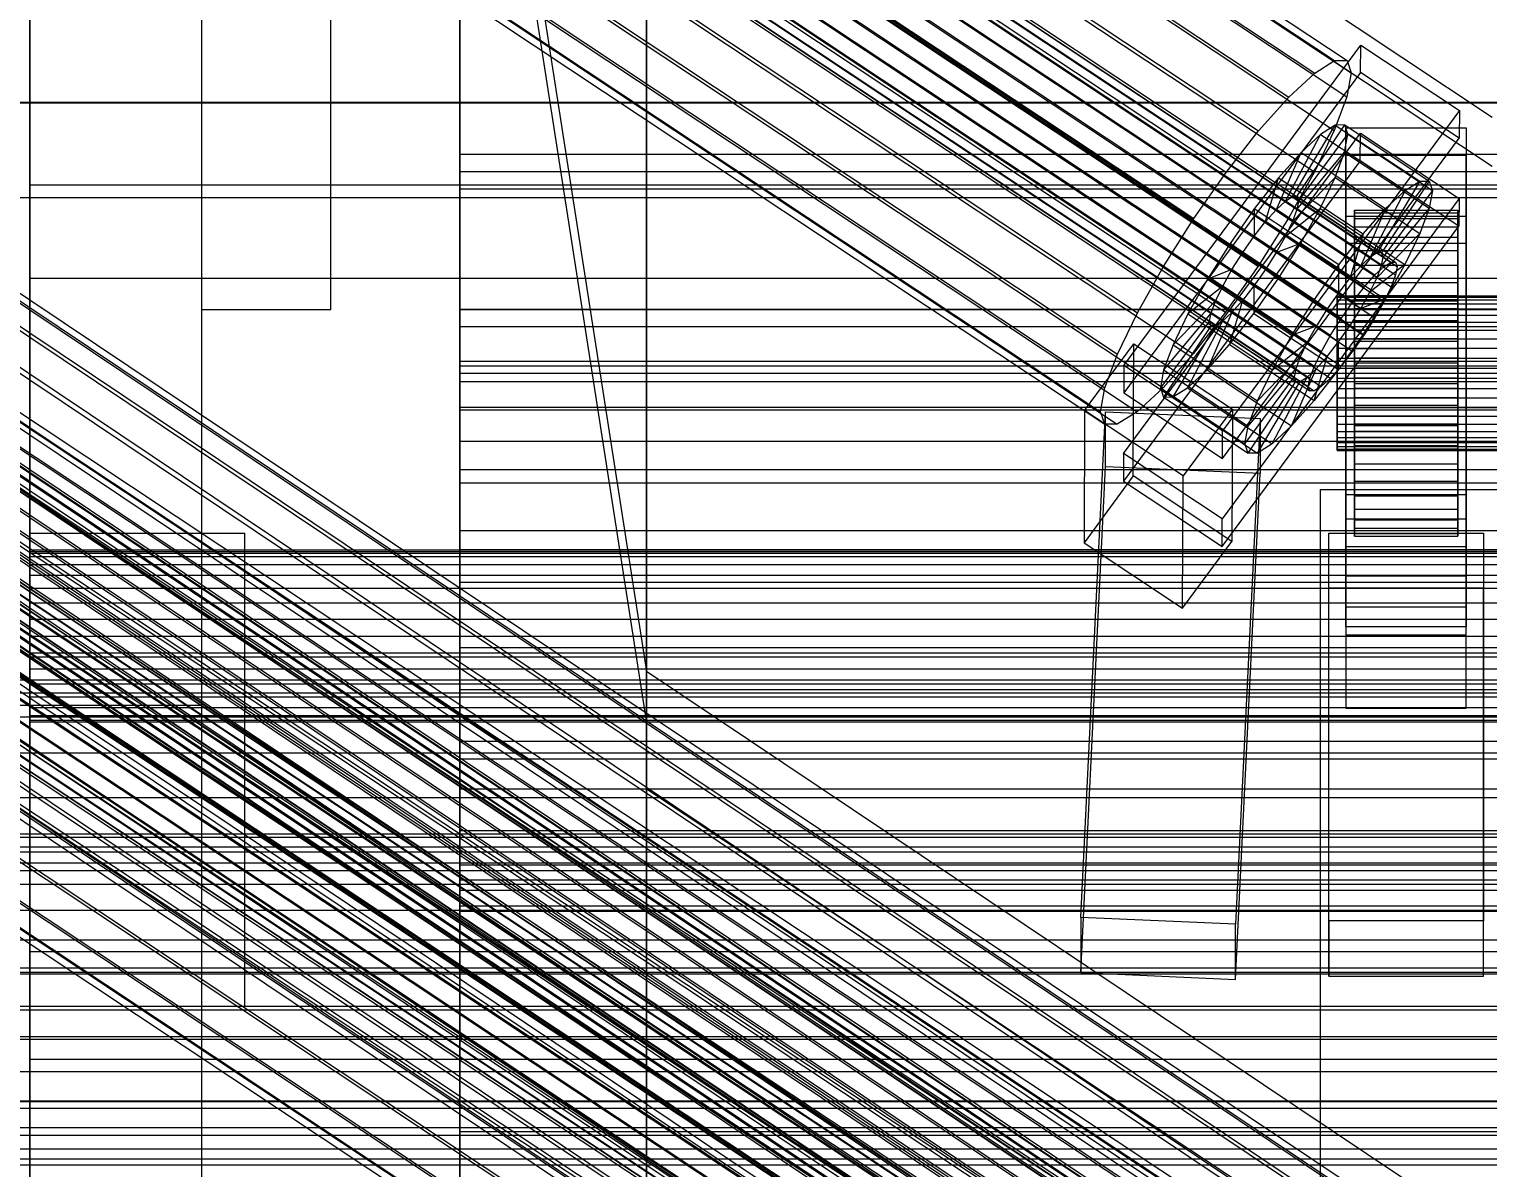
# Model space of a CAD drawing. Header units: millimetres. Extents: x -191664 to 191490, y -197311 to 10263.
# Drawn here: x -300.1 to -130.5, y -28823.8 to -28691.4 of the extents above; entities that cross this region are included whole.
import ezdxf

# ---------------------------------------------------------------- set-up
doc = ezdxf.new("R2010")
doc.units = ezdxf.units.MM
for name, color, linetype, lineweight in [('COTAS_USUARIO', 1, 'Continuous', 0), ('frontal_C01', 7, 'Continuous', 0), ('frontal_C01-mix', 7, 'Continuous', 0), ('frontal_C02', 7, 'Continuous', 0), ('frontal_C03', 7, 'Continuous', 0), ('frontal_C03-traverse', 7, 'Continuous', 0), ('frontal_secador', 7, 'Continuous', 0), ('frontal_tolva', 7, 'Continuous', 0)]:
    doc.layers.add(name, color=color, linetype=linetype, lineweight=lineweight)
doc.dimstyles.new('PLANTA_100', dxfattribs={"dimtxt": 250, "dimasz": 150, "dimexe": 150, "dimexo": 80, "dimgap": 100, "dimtad": 1, "dimtih": 1, "dimtoh": 1, "dimdec": 1, "dimdsep": 46, "dimcen": 0.09, "dimclrd": 1, "dimclre": 1, "dimclrt": 1, "dimadec": 0, "dimazin": 0, "dimtfac": 1, "dimtdec": 4, "dimtofl": 0, "dimtmove": 0, "dimatfit": 3, "dimfxl": 1, "dimtolj": 1, "dimtzin": 0, "dimarcsym": 0})

# ---------------------------------------------------------------- blocks, each defined once
blk = doc.blocks.new('*D109')
at = {"layer": 'COTAS_USUARIO', "color": 1, "lineweight": -2, "transparency": 16777216}
for p, q in [((-80, -28700), (-1350, -28700)), ((-1200, -31850), (-1200, -28850)), ((-80, -32000), (-1350, -32000))]:
    blk.add_line(p, q, dxfattribs=at)
at = {"layer": 'COTAS_USUARIO', "color": 1, "transparency": 16777216}
for points in [[(-1225, -28850), (-1175, -28850), (-1200, -28700)], [(-1225, -31850), (-1175, -31850), (-1200, -32000)]]:
    blk.add_solid(points, dxfattribs=at)
at = {"layer": 'Defpoints', "color": 0, "transparency": 16777216}
for p in [(-1200, -28700), (0, -28700), (0, -32000)]:
    blk.add_point(p, dxfattribs=at)
blk = doc.blocks.new('*D111')
at = {"layer": 'COTAS_USUARIO', "color": 1, "lineweight": -2, "transparency": 16777216}
for p, q in [((-80, -27700), (-1350, -27700)), ((-1200, -31850), (-1200, -27850)), ((-80, -32000), (-1350, -32000))]:
    blk.add_line(p, q, dxfattribs=at)
at = {"layer": 'COTAS_USUARIO', "color": 1, "transparency": 16777216}
for points in [[(-1225, -27850), (-1175, -27850), (-1200, -27700)], [(-1225, -31850), (-1175, -31850), (-1200, -32000)]]:
    blk.add_solid(points, dxfattribs=at)
at = {"layer": 'Defpoints', "color": 0, "transparency": 16777216}
for p in [(-1200, -27700), (0, -27700), (0, -32000)]:
    blk.add_point(p, dxfattribs=at)

msp = doc.modelspace()

# ---------------------------------------------------------------- linework, layer by layer
at = {"layer": 'frontal_C01', "color": 252, "true_color": 0x83939a}
for p, q in [((-332.63, -28572.74), (-148.32, -28695.07)), ((-331.18, -28572.73), (-146.87, -28695.06)), ((-334.94, -28574.19), (-150.63, -28696.52)), ((-330.69, -28574.17), (-146.38, -28696.5)), ((-337.95, -28576.98), (-153.64, -28699.31)), ((-331.2, -28576.94), (-146.89, -28699.27)), ((-341.46, -28580.92), (-157.15, -28703.25)), ((-332.66, -28580.87), (-148.35, -28703.2)), ((-160.92, -28708.07), (-345.23, -28585.74)), ((-334.98, -28585.69), (-150.67, -28708.02)), ((-349, -28591.12), (-164.69, -28713.45)), ((-338, -28591.06), (-153.69, -28713.39)), ((-352.52, -28596.68), (-168.21, -28719.01)), ((-341.52, -28596.63), (-157.21, -28718.96)), ((-355.54, -28602.05), (-171.23, -28724.39)), ((-345.29, -28602), (-160.98, -28724.34)), ((-357.86, -28606.87), (-173.55, -28729.2)), ((-349.06, -28606.83), (-164.75, -28729.16)), ((-359.33, -28610.8), (-175.02, -28733.13)), ((-352.57, -28610.77), (-168.26, -28733.1)), ((-359.83, -28613.58), (-175.52, -28735.91)), ((-355.58, -28613.56), (-171.28, -28735.89)), ((-359.34, -28615.01), (-175.03, -28737.34)), ((-357.89, -28615), (-173.58, -28737.33)), ((-150.63, -28696.52), (-148.32, -28695.07)), ((-148.32, -28695.07), (-146.87, -28695.06)), ((-146.87, -28695.06), (-146.38, -28696.5)), ((-153.64, -28699.31), (-150.63, -28696.52)), ((-146.38, -28696.5), (-146.89, -28699.27)), ((-157.15, -28703.25), (-153.64, -28699.31)), ((-146.89, -28699.27), (-148.35, -28703.2)), ((-160.92, -28708.07), (-157.15, -28703.25)), ((-148.35, -28703.2), (-150.67, -28708.02)), ((-164.69, -28713.45), (-160.92, -28708.07)), ((-150.67, -28708.02), (-153.69, -28713.39)), ((-168.21, -28719.01), (-164.69, -28713.45)), ((-153.69, -28713.39), (-157.21, -28718.96)), ((-332.63, -28716.09), (-148.32, -28838.42)), ((-331.18, -28716.08), (-146.87, -28838.41)), ((-334.94, -28717.54), (-150.63, -28839.87)), ((-330.69, -28717.52), (-146.38, -28839.85)), ((-171.23, -28724.39), (-168.21, -28719.01)), ((-157.21, -28718.96), (-160.98, -28724.34)), ((-337.95, -28720.33), (-153.64, -28842.66)), ((-331.2, -28720.29), (-146.89, -28842.62)), ((-341.46, -28724.27), (-157.15, -28846.6)), ((-332.66, -28724.22), (-148.35, -28846.55)), ((-173.55, -28729.2), (-171.23, -28724.39)), ((-160.98, -28724.34), (-164.75, -28729.16)), ((-160.92, -28851.42), (-345.23, -28729.09)), ((-334.98, -28729.04), (-150.67, -28851.37)), ((-175.02, -28733.13), (-173.55, -28729.2)), ((-164.75, -28729.16), (-168.26, -28733.1)), ((-175.52, -28735.91), (-175.02, -28733.13)), ((-168.26, -28733.1), (-171.28, -28735.89)), ((-349, -28734.47), (-164.69, -28856.8)), ((-338, -28734.41), (-153.69, -28856.74)), ((-175.03, -28737.34), (-175.52, -28735.91)), ((-171.28, -28735.89), (-173.58, -28737.33)), ((-173.58, -28737.33), (-175.03, -28737.34)), ((-352.52, -28740.03), (-168.21, -28862.36)), ((-341.52, -28739.98), (-157.21, -28862.31)), ((-355.54, -28745.41), (-171.23, -28867.74)), ((-345.29, -28745.35), (-160.98, -28867.69)), ((-357.86, -28750.22), (-173.55, -28872.55)), ((-349.06, -28750.18), (-164.75, -28872.51)), ((-359.33, -28754.15), (-175.02, -28876.48)), ((-352.57, -28754.12), (-168.26, -28876.45)), ((-359.83, -28756.93), (-175.52, -28879.26)), ((-359.34, -28758.36), (-175.03, -28880.69)), ((-357.89, -28758.35), (-173.58, -28880.69)), ((-355.58, -28756.91), (-171.28, -28879.24))]:
    msp.add_line(p, q, dxfattribs=at)
at = {"layer": 'frontal_C01', "color": 9, "true_color": 0xbac6cb}
for p, q in [((-356.35, -28577.11), (-142.55, -28719.01)), ((-355.53, -28576.6), (-141.73, -28718.5)), ((-355.02, -28576.59), (-141.22, -28718.5)), ((-354.84, -28577.1), (-141.04, -28719.01)), ((-357.42, -28578.1), (-143.62, -28720)), ((-355.02, -28578.09), (-141.22, -28719.99)), ((-358.66, -28579.49), (-144.86, -28721.4)), ((-355.54, -28579.48), (-141.74, -28721.38)), ((-146.2, -28723.11), (-360, -28581.2)), ((-356.36, -28581.19), (-142.56, -28723.09)), ((-361.33, -28583.11), (-147.53, -28725.01)), ((-357.43, -28583.09), (-143.64, -28724.99)), ((-362.58, -28585.08), (-148.78, -28726.98)), ((-358.68, -28585.06), (-144.88, -28726.97)), ((-363.65, -28586.98), (-149.85, -28728.89)), ((-360.02, -28586.97), (-146.22, -28728.87)), ((-364.47, -28588.69), (-150.67, -28730.6)), ((-361.35, -28588.68), (-147.55, -28730.58)), ((-364.99, -28590.08), (-151.19, -28731.99)), ((-362.6, -28590.07), (-148.8, -28731.98)), ((-365.17, -28591.07), (-151.37, -28732.97)), ((-364.99, -28591.57), (-151.2, -28733.48)), ((-364.48, -28591.57), (-150.68, -28733.48)), ((-363.66, -28591.06), (-149.86, -28732.96)), ((-143.62, -28720), (-142.55, -28719.01)), ((-142.55, -28719.01), (-141.73, -28718.5)), ((-141.73, -28718.5), (-141.22, -28718.5)), ((-141.22, -28718.5), (-141.04, -28719.01)), ((-141.04, -28719.01), (-141.22, -28719.99)), ((-356.35, -28720.46), (-142.55, -28862.37)), ((-355.53, -28719.95), (-141.73, -28861.85)), ((-355.02, -28719.95), (-141.22, -28861.85)), ((-354.84, -28720.45), (-141.04, -28862.36)), ((-144.86, -28721.4), (-143.62, -28720)), ((-141.22, -28719.99), (-141.74, -28721.38)), ((-358.66, -28722.85), (-144.86, -28864.75)), ((-357.42, -28721.45), (-143.62, -28863.35)), ((-355.54, -28722.83), (-141.74, -28864.73)), ((-355.02, -28721.44), (-141.22, -28863.34)), ((-148, -28722.89), (-148, -28722.44)), ((-148, -28722.44), (-148, -28722.59)), ((-148, -28722.44), (148, -28722.44)), ((-148, -28722.59), (-148, -28723.35)), ((-148, -28722.59), (148, -28722.59)), ((-148, -28723.93), (-148, -28722.89)), ((-148, -28722.89), (148, -28722.89)), ((-146.2, -28723.11), (-144.86, -28721.4)), ((-141.74, -28721.38), (-142.56, -28723.09)), ((-146.2, -28866.46), (-360, -28724.55)), ((-356.36, -28724.54), (-142.56, -28866.44)), ((-148, -28723.35), (-148, -28724.66)), ((-148, -28723.35), (148, -28723.35)), ((-148, -28725.47), (-148, -28723.93)), ((-148, -28723.93), (148, -28723.93)), ((-148, -28724.66), (-148, -28726.43)), ((-148, -28724.66), (148, -28724.66)), ((-147.53, -28725.01), (-146.2, -28723.11)), ((-142.56, -28723.09), (-143.64, -28724.99)), ((-148.78, -28726.98), (-147.53, -28725.01)), ((-148, -28727.43), (-148, -28725.47)), ((-148, -28725.47), (148, -28725.47)), ((-143.64, -28724.99), (-144.88, -28726.97)), ((-361.33, -28726.46), (-147.53, -28868.36)), ((-357.43, -28726.44), (-143.64, -28868.34)), ((-149.85, -28728.89), (-148.78, -28726.98)), ((-148, -28726.43), (-148, -28728.54)), ((-148, -28726.43), (148, -28726.43)), ((-148, -28729.65), (-148, -28727.43)), ((-148, -28727.43), (148, -28727.43)), ((-144.88, -28726.97), (-146.22, -28728.87)), ((-362.58, -28728.43), (-148.78, -28870.34)), ((-358.68, -28728.41), (-144.88, -28870.32)), ((-150.67, -28730.6), (-149.85, -28728.89)), ((-148, -28728.54), (-148, -28730.84)), ((148, -28728.54), (-148, -28728.54)), ((-148, -28731.99), (-148, -28729.65)), ((-148, -28729.65), (148, -28729.65)), ((-146.22, -28728.87), (-147.55, -28730.58)), ((-363.65, -28730.34), (-149.85, -28872.24)), ((-360.02, -28730.32), (-146.22, -28872.22)), ((-151.19, -28731.99), (-150.67, -28730.6)), ((-147.55, -28730.58), (-148.8, -28731.98)), ((-148, -28730.84), (-148, -28733.18)), ((-148, -28730.84), (148, -28730.84)), ((-364.47, -28732.04), (-150.67, -28873.95)), ((-361.35, -28732.03), (-147.55, -28873.93)), ((-151.37, -28732.97), (-151.19, -28731.99)), ((-151.2, -28733.48), (-151.37, -28732.97)), ((-149.86, -28732.96), (-150.68, -28733.48)), ((-148.8, -28731.98), (-149.86, -28732.96)), ((-148, -28734.3), (-148, -28731.99)), ((-148, -28731.99), (148, -28731.99)), ((-365.17, -28734.42), (-151.37, -28876.32)), ((-364.99, -28733.43), (-151.19, -28875.34)), ((-363.66, -28734.41), (-149.86, -28876.32)), ((-362.6, -28733.42), (-148.8, -28875.33)), ((-150.68, -28733.48), (-151.2, -28733.48)), ((-148, -28733.18), (-148, -28735.41)), ((-148, -28733.18), (148, -28733.18)), ((-148, -28736.41), (-148, -28734.3)), ((-148, -28734.3), (148, -28734.3)), ((-364.99, -28734.93), (-151.2, -28876.83)), ((-364.48, -28734.92), (-150.68, -28876.83)), ((-148, -28735.41), (-148, -28737.36)), ((-148, -28735.41), (148, -28735.41)), ((-148, -28738.18), (-148, -28736.41)), ((-148, -28736.41), (148, -28736.41)), ((-148, -28737.36), (-148, -28738.91)), ((-148, -28737.36), (148, -28737.36)), ((-148, -28739.48), (-148, -28738.18)), ((-148, -28738.18), (148, -28738.18)), ((-148, -28738.91), (-148, -28739.94)), ((-148, -28738.91), (148, -28738.91)), ((-148, -28740.24), (-148, -28739.48)), ((-148, -28739.48), (148, -28739.48)), ((-148, -28739.94), (-148, -28740.4)), ((-148, -28739.94), (148, -28739.94)), ((-148, -28740.4), (-148, -28740.24)), ((-148, -28740.24), (148, -28740.24)), ((-148, -28740.4), (148, -28740.4))]:
    msp.add_line(p, q, dxfattribs=at)
at = {"layer": 'frontal_C01', "color": 139, "true_color": 0x345e4e}
for p, q in [((-130, -28701.67), (-228.3, -28636.42)), ((-228.3, -28636.42), (-228.3, -28779.77)), ((-228.3, -28785.46), (-228.3, -28642.11)), ((-228.3, -28642.11), (-130, -28707.35)), ((-130, -28845.02), (-228.3, -28779.77)), ((-228.3, -28779.77), (-228.3, -28923.13)), ((-228.3, -28779.77), (-228.3, -28785.46)), ((-228.3, -28928.81), (-228.3, -28785.46)), ((-228.3, -28785.46), (-130, -28850.71))]:
    msp.add_line(p, q, dxfattribs=at)
at = {"layer": 'frontal_C01', "color": 251, "true_color": 0x586d65}
for p, q in [((-250, -28680.37), (-250, -31735.76)), ((-250, -31740.5), (-250, -28685.1))]:
    msp.add_line(p, q, dxfattribs=at)
at = {"layer": 'frontal_C01', "color": 139, "true_color": 0x354b57}
for p, q in [((-172.81, -28730.51), (-145.28, -28693.27)), ((-145.29, -28696.47), (-145.28, -28693.27)), ((-145.28, -28693.27), (-133.81, -28700.88)), ((-145.29, -28696.47), (-172.82, -28733.71)), ((-133.82, -28704.08), (-145.29, -28696.47)), ((-133.81, -28700.88), (-161.34, -28738.12)), ((-133.81, -28700.88), (-133.82, -28704.08)), ((-172.85, -28740.75), (-145.32, -28703.51)), ((-161.35, -28741.32), (-133.82, -28704.08)), ((-147, -28706.11), (-147, -28702.9)), ((-147, -28702.9), (-133, -28702.9)), ((-147, -28748.38), (-147, -28702.9)), ((-145.33, -28706.71), (-145.32, -28703.51)), ((-145.32, -28703.51), (-133.85, -28711.12)), ((-133, -28702.9), (-133, -28706.11)), ((-133, -28702.9), (-133, -28748.38)), ((-145.33, -28706.71), (-172.86, -28743.95)), ((-133, -28706.11), (-147, -28706.11)), ((-147, -28706.11), (-147, -28751.58)), ((-133.86, -28714.33), (-145.33, -28706.71)), ((-133, -28751.58), (-133, -28706.11)), ((-133.85, -28711.12), (-161.38, -28748.36)), ((-133.85, -28711.12), (-133.86, -28714.33)), ((-161.39, -28751.56), (-133.86, -28714.33)), ((-147, -28716.35), (-147, -28713.15)), ((-147, -28713.15), (-133, -28713.15)), ((-147, -28758.62), (-147, -28713.15)), ((-133, -28713.15), (-133, -28716.35)), ((-133, -28713.15), (-133, -28758.62)), ((-133, -28716.35), (-147, -28716.35)), ((-147, -28716.35), (-147, -28761.82)), ((-133, -28761.82), (-133, -28716.35)), ((-177.39, -28735.75), (-171.66, -28727.99)), ((-171.72, -28743.36), (-171.66, -28727.99)), ((-171.66, -28727.99), (-160.19, -28735.61)), ((-172.81, -28730.51), (-172.82, -28733.71)), ((-161.34, -28738.12), (-172.81, -28730.51)), ((-172.82, -28733.71), (-161.35, -28741.32)), ((-177.81, -28794.71), (-174.94, -28735.89)), ((-177.39, -28735.75), (-177.45, -28751.12)), ((-165.93, -28743.36), (-177.39, -28735.75)), ((-174.94, -28742.29), (-174.94, -28735.89)), ((-174.94, -28735.89), (-156.96, -28736.67)), ((-160.19, -28735.61), (-165.93, -28743.36)), ((-160.19, -28735.61), (-160.25, -28750.97)), ((-161.35, -28741.32), (-161.34, -28738.12)), ((-156.96, -28736.67), (-159.83, -28795.49)), ((-156.96, -28736.67), (-156.96, -28743.08)), ((-172.85, -28740.75), (-172.86, -28743.95)), ((-161.38, -28748.36), (-172.85, -28740.75)), ((-177.81, -28801.11), (-174.94, -28742.29)), ((-156.96, -28743.08), (-174.94, -28742.29)), ((-159.83, -28801.9), (-156.96, -28743.08)), ((-171.72, -28743.36), (-177.45, -28751.12)), ((-172.86, -28743.95), (-161.39, -28751.56)), ((-160.25, -28750.97), (-171.72, -28743.36)), ((-165.98, -28758.73), (-165.93, -28743.36)), ((-147, -28760.89), (-147, -28745.52)), ((-147, -28745.52), (-133, -28745.52)), ((-147, -28755), (-147, -28745.52)), ((-133, -28745.52), (-133, -28760.89)), ((-133, -28745.52), (-133, -28755)), ((-161.39, -28751.56), (-161.38, -28748.36)), ((-133, -28748.38), (-147, -28748.38)), ((-147, -28748.38), (-147, -28751.58)), ((-133, -28751.58), (-133, -28748.38)), ((-149, -28756.41), (-149, -28750)), ((-149, -28750), (-131, -28750)), ((-149, -28795.1), (-149, -28750)), ((-131, -28750), (-131, -28756.41)), ((-131, -28750), (-131, -28795.1)), ((-177.45, -28751.12), (-165.98, -28758.73)), ((-165.98, -28758.73), (-160.25, -28750.97)), ((-147, -28751.58), (-133, -28751.58)), ((-133, -28755), (-147, -28755)), ((-147, -28755), (-147, -28770.36)), ((-133, -28770.36), (-133, -28755)), ((-131, -28756.41), (-149, -28756.41)), ((-149, -28801.5), (-149, -28756.41)), ((-131, -28801.5), (-131, -28756.41)), ((-133, -28758.62), (-147, -28758.62)), ((-147, -28758.62), (-147, -28761.82)), ((-133, -28761.82), (-133, -28758.62)), ((-133, -28760.89), (-147, -28760.89)), ((-147, -28760.89), (-147, -28770.36)), ((-147, -28761.82), (-133, -28761.82)), ((-133, -28770.36), (-133, -28760.89)), ((-147, -28770.36), (-133, -28770.36)), ((-425, -28789.22), (425, -28789.22)), ((-159.83, -28795.49), (-177.81, -28794.71)), ((-177.81, -28794.71), (-177.81, -28801.11)), ((-159.83, -28801.9), (-159.83, -28795.49)), ((-131, -28795.1), (-149, -28795.1)), ((-149, -28795.1), (-149, -28801.5)), ((-131, -28801.5), (-131, -28795.1)), ((425, -28800.59), (-425, -28800.59)), ((-177.81, -28801.11), (-159.83, -28801.9)), ((-149, -28801.5), (-131, -28801.5)), ((425, -28805.49), (-425, -28805.49)), ((-425, -28816.85), (425, -28816.85))]:
    msp.add_line(p, q, dxfattribs=at)
at = {"layer": 'frontal_C01', "color": 155, "true_color": 0x617580}
for p, q in [((-153.2, -28710.89), (-148.23, -28702.57)), ((-152.69, -28710.89), (-147.14, -28702.56)), ((-148.23, -28702.57), (-149.95, -28703.65)), ((-147.14, -28702.56), (-148.23, -28702.57)), ((-148.23, -28702.57), (-138.4, -28709.09)), ((-147.14, -28702.56), (-137.31, -28709.09)), ((-146.78, -28703.64), (-147.14, -28702.56)), ((-154.02, -28711.4), (-149.95, -28703.65)), ((-152.51, -28711.4), (-146.78, -28703.64)), ((-149.95, -28703.65), (-152.21, -28705.74)), ((-149.95, -28703.65), (-140.12, -28710.18)), ((-147.15, -28705.71), (-146.78, -28703.64)), ((-146.78, -28703.64), (-136.95, -28710.16)), ((-155.08, -28712.39), (-152.21, -28705.74)), ((-152.21, -28705.74), (-154.83, -28708.69)), ((-152.69, -28712.38), (-147.15, -28705.71)), ((-152.21, -28705.74), (-142.38, -28712.26)), ((-148.25, -28708.65), (-147.15, -28705.71)), ((-147.15, -28705.71), (-137.32, -28712.24)), ((-154.83, -28708.69), (-157.65, -28712.29)), ((-156.33, -28713.79), (-154.83, -28708.69)), ((-154.83, -28708.69), (-145, -28715.21)), ((-153.21, -28713.77), (-148.25, -28708.65)), ((-149.99, -28712.26), (-148.25, -28708.65)), ((-148.25, -28708.65), (-138.42, -28715.18)), ((-138.4, -28709.09), (-143.37, -28717.41)), ((-137.31, -28709.09), (-142.86, -28717.41)), ((-140.12, -28710.18), (-138.4, -28709.09)), ((-138.4, -28709.09), (-137.31, -28709.09)), ((-137.31, -28709.09), (-136.95, -28710.16)), ((-154.02, -28711.4), (-153.2, -28710.89)), ((-143.37, -28717.41), (-153.2, -28710.89)), ((-153.2, -28710.89), (-152.69, -28710.89)), ((-142.86, -28717.41), (-152.69, -28710.89)), ((-152.69, -28710.89), (-152.51, -28711.4)), ((-140.12, -28710.18), (-144.19, -28717.93)), ((-136.95, -28710.16), (-142.68, -28717.92)), ((-142.38, -28712.26), (-140.12, -28710.18)), ((-136.95, -28710.16), (-137.32, -28712.24)), ((-157.65, -28712.29), (-160.47, -28716.32)), ((-157.65, -28712.29), (-157.66, -28715.5)), ((-147.82, -28718.82), (-157.65, -28712.29)), ((-156.33, -28713.79), (-155.08, -28712.39)), ((-155.08, -28712.39), (-154.02, -28711.4)), ((-145.26, -28718.92), (-155.08, -28712.39)), ((-154.03, -28715.48), (-149.99, -28712.26)), ((-144.19, -28717.93), (-154.02, -28711.4)), ((-152.69, -28712.38), (-153.21, -28713.77)), ((-152.51, -28711.4), (-152.69, -28712.38)), ((-142.86, -28718.9), (-152.69, -28712.38)), ((-142.68, -28717.92), (-152.51, -28711.4)), ((-152.25, -28716.28), (-149.99, -28712.26)), ((-149.99, -28712.26), (-140.16, -28718.78)), ((-146, -28722.44), (-146, -28712.46)), ((-146, -28712.46), (-146, -28712.79)), ((-146, -28712.46), (-134, -28712.46)), ((-146, -28713.42), (-146, -28712.46)), ((-146, -28722.59), (-146, -28712.79)), ((-146, -28712.79), (-146, -28714.39)), ((-146, -28712.79), (-134, -28712.79)), ((-142.38, -28712.26), (-145.26, -28718.92)), ((-145, -28715.21), (-142.38, -28712.26)), ((-137.32, -28712.24), (-142.86, -28718.9)), ((-137.32, -28712.24), (-138.42, -28715.18)), ((-134, -28712.79), (-134, -28712.46)), ((-134, -28712.46), (-134, -28722.44)), ((-134, -28712.46), (-134, -28713.42)), ((-134, -28714.39), (-134, -28712.79)), ((-134, -28712.79), (-134, -28722.59)), ((-157.66, -28715.5), (-156.33, -28713.79)), ((-146.5, -28720.31), (-156.33, -28713.79)), ((-153.21, -28713.77), (-154.03, -28715.48)), ((-143.38, -28720.3), (-153.21, -28713.77)), ((-146, -28722.89), (-146, -28713.42)), ((-146, -28713.42), (-134, -28713.42)), ((-146, -28715.61), (-146, -28713.42)), ((-146, -28723.35), (-146, -28714.39)), ((-146, -28714.39), (-146, -28717.15)), ((-146, -28714.39), (-134, -28714.39)), ((-134, -28713.42), (-134, -28722.89)), ((-134, -28713.42), (-134, -28715.61)), ((-134, -28717.15), (-134, -28714.39)), ((-134, -28714.39), (-134, -28723.35)), ((-159, -28717.4), (-157.66, -28715.5)), ((-157.66, -28715.5), (-147.83, -28722.02)), ((-154.03, -28715.48), (-155.1, -28717.38)), ((-144.2, -28722), (-154.03, -28715.48)), ((-147.82, -28718.82), (-145, -28715.21)), ((-145, -28715.21), (-146.5, -28720.31)), ((-146, -28723.93), (-146, -28715.61)), ((-146, -28715.61), (-134, -28715.61)), ((-146, -28718.87), (-146, -28715.61)), ((-138.42, -28715.18), (-143.38, -28720.3)), ((-138.42, -28715.18), (-140.16, -28718.78)), ((-134, -28715.61), (-134, -28723.93)), ((-134, -28715.61), (-134, -28718.87)), ((-160.47, -28716.32), (-163.1, -28720.48)), ((-159, -28717.4), (-160.47, -28716.32)), ((-160.47, -28716.32), (-150.64, -28722.84)), ((-160.25, -28719.37), (-159, -28717.4)), ((-149.17, -28723.93), (-159, -28717.4)), ((-155.1, -28717.38), (-156.35, -28719.35)), ((-155.1, -28717.38), (-152.25, -28716.28)), ((-145.27, -28723.91), (-155.1, -28717.38)), ((-154.88, -28720.44), (-152.25, -28716.28)), ((-152.25, -28716.28), (-142.42, -28722.8)), ((-146, -28724.66), (-146, -28717.15)), ((-146, -28717.15), (-146, -28720.88)), ((-146, -28717.15), (-134, -28717.15)), ((-143.37, -28717.41), (-144.19, -28717.93)), ((-142.86, -28717.41), (-143.37, -28717.41)), ((-142.68, -28717.92), (-142.86, -28717.41)), ((-134, -28720.88), (-134, -28717.15)), ((-134, -28717.15), (-134, -28724.66)), ((-160.25, -28719.37), (-163.1, -28720.48)), ((-161.32, -28721.28), (-160.25, -28719.37)), ((-150.42, -28725.9), (-160.25, -28719.37)), ((-156.35, -28719.35), (-157.69, -28721.26)), ((-156.35, -28719.35), (-154.88, -28720.44)), ((-146.52, -28725.88), (-156.35, -28719.35)), ((-150.64, -28722.84), (-147.82, -28718.82)), ((-147.83, -28722.02), (-147.82, -28718.82)), ((-145.26, -28718.92), (-146.5, -28720.31)), ((-146, -28725.47), (-146, -28718.87)), ((-146, -28718.87), (-134, -28718.87)), ((-146, -28722.99), (-146, -28718.87)), ((-144.19, -28717.93), (-145.26, -28718.92)), ((-140.16, -28718.78), (-144.2, -28722)), ((-143.38, -28720.3), (-142.86, -28718.9)), ((-142.86, -28718.9), (-142.68, -28717.92)), ((-140.16, -28718.78), (-142.42, -28722.8)), ((-134, -28718.87), (-134, -28725.47)), ((-134, -28718.87), (-134, -28722.99)), ((-163.1, -28720.48), (-165.37, -28724.5)), ((-161.32, -28721.28), (-165.37, -28724.5)), ((-163.1, -28720.48), (-153.27, -28727)), ((-162.14, -28722.98), (-161.32, -28721.28)), ((-151.49, -28727.8), (-161.32, -28721.28)), ((-157.69, -28721.26), (-159.02, -28722.97)), ((-157.7, -28724.46), (-154.88, -28720.44)), ((-157.69, -28721.26), (-157.7, -28724.46)), ((-147.86, -28727.78), (-157.69, -28721.26)), ((-154.88, -28720.44), (-145.05, -28726.96)), ((-146.5, -28720.31), (-147.83, -28722.02)), ((-146, -28726.43), (-146, -28720.88)), ((-146, -28720.88), (-146, -28725.33)), ((-146, -28720.88), (-134, -28720.88)), ((-144.2, -28722), (-143.38, -28720.3)), ((-134, -28725.33), (-134, -28720.88)), ((-134, -28720.88), (-134, -28726.43)), ((-159.02, -28722.97), (-160.52, -28728.07)), ((-159.02, -28722.97), (-160.27, -28724.36)), ((-149.19, -28729.49), (-159.02, -28722.97)), ((-153.27, -28727), (-150.64, -28722.84)), ((-150.64, -28722.84), (-149.17, -28723.93)), ((-147.83, -28722.02), (-149.17, -28723.93)), ((-146, -28722.59), (-146, -28722.44)), ((-134, -28722.44), (-146, -28722.44)), ((-146, -28722.44), (-146, -28722.89)), ((-146, -28723.35), (-146, -28722.59)), ((-134, -28722.59), (-146, -28722.59)), ((-134, -28722.89), (-146, -28722.89)), ((-146, -28722.89), (-146, -28723.93)), ((-145.27, -28723.91), (-144.2, -28722)), ((-142.42, -28722.8), (-145.27, -28723.91)), ((-142.42, -28722.8), (-145.05, -28726.96)), ((-134, -28722.44), (-134, -28722.59)), ((-134, -28722.89), (-134, -28722.44)), ((-134, -28722.59), (-134, -28723.35)), ((-134, -28723.93), (-134, -28722.89)), ((-162.66, -28724.38), (-168.2, -28731.04)), ((-162.14, -28722.98), (-167.1, -28728.1)), ((-165.37, -28724.5), (-167.1, -28728.1)), ((-165.37, -28724.5), (-155.54, -28731.02)), ((-160.27, -28724.36), (-163.14, -28731.02)), ((-162.84, -28725.36), (-162.66, -28724.38)), ((-162.66, -28724.38), (-162.14, -28722.98)), ((-152.83, -28730.9), (-162.66, -28724.38)), ((-152.31, -28729.51), (-162.14, -28722.98)), ((-160.27, -28724.36), (-161.33, -28725.35)), ((-160.52, -28728.07), (-157.7, -28724.46)), ((-150.44, -28730.89), (-160.27, -28724.36)), ((-157.7, -28724.46), (-147.87, -28730.99)), ((-149.17, -28723.93), (-150.42, -28725.9)), ((-146.52, -28725.88), (-145.27, -28723.91)), ((-146, -28727.43), (-146, -28722.99)), ((-146, -28722.99), (-134, -28722.99)), ((-146, -28727.69), (-146, -28722.99)), ((-146, -28724.66), (-146, -28723.35)), ((-134, -28723.35), (-146, -28723.35)), ((-134, -28723.93), (-146, -28723.93)), ((-146, -28723.93), (-146, -28725.47)), ((-146, -28726.43), (-146, -28724.66)), ((-134, -28724.66), (-146, -28724.66)), ((-134, -28722.99), (-134, -28727.43)), ((-134, -28722.99), (-134, -28727.69)), ((-134, -28723.35), (-134, -28724.66)), ((-134, -28725.47), (-134, -28723.93)), ((-134, -28724.66), (-134, -28726.43)), ((-162.84, -28725.36), (-168.57, -28733.12)), ((-162.66, -28725.87), (-168.21, -28734.19)), ((-162.15, -28725.87), (-167.12, -28734.18)), ((-161.33, -28725.35), (-165.4, -28733.1)), ((-162.66, -28725.87), (-162.84, -28725.36)), ((-153.01, -28731.88), (-162.84, -28725.36)), ((-162.15, -28725.87), (-162.66, -28725.87)), ((-152.83, -28732.39), (-162.66, -28725.87)), ((-161.33, -28725.35), (-162.15, -28725.87)), ((-152.32, -28732.39), (-162.15, -28725.87)), ((-151.5, -28731.88), (-161.33, -28725.35)), ((-153.27, -28727), (-150.42, -28725.9)), ((-150.42, -28725.9), (-151.49, -28727.8)), ((-147.86, -28727.78), (-146.52, -28725.88)), ((-145.05, -28726.96), (-146.52, -28725.88)), ((-146, -28725.33), (-146, -28728.54)), ((-134, -28725.33), (-146, -28725.33)), ((-146, -28725.33), (-146, -28730.2)), ((-134, -28725.47), (-146, -28725.47)), ((-146, -28725.47), (-146, -28727.43)), ((-134, -28728.54), (-134, -28725.33)), ((-134, -28730.2), (-134, -28725.33)), ((-134, -28727.43), (-134, -28725.47)), ((-155.54, -28731.02), (-153.27, -28727)), ((-155.54, -28731.02), (-151.49, -28727.8)), ((-151.49, -28727.8), (-152.31, -28729.51)), ((-149.19, -28729.49), (-147.86, -28727.78)), ((-145.05, -28726.96), (-147.87, -28730.99)), ((-147.87, -28730.99), (-147.86, -28727.78)), ((-146, -28728.54), (-146, -28726.43)), ((-134, -28726.43), (-146, -28726.43)), ((-134, -28727.43), (-146, -28727.43)), ((-146, -28727.43), (-146, -28729.65)), ((-146, -28729.65), (-146, -28727.69)), ((-146, -28727.69), (-134, -28727.69)), ((-146, -28732.63), (-146, -28727.69)), ((-134, -28726.43), (-134, -28728.54)), ((-134, -28729.65), (-134, -28727.43)), ((-134, -28727.69), (-134, -28729.65)), ((-134, -28727.69), (-134, -28732.63)), ((-167.1, -28728.1), (-168.2, -28731.04)), ((-167.1, -28728.1), (-157.27, -28734.63)), ((-163.14, -28731.02), (-160.52, -28728.07)), ((-160.52, -28728.07), (-150.69, -28734.59)), ((-157.27, -28734.63), (-152.31, -28729.51)), ((-152.31, -28729.51), (-152.83, -28730.9)), ((-150.69, -28734.59), (-149.19, -28729.49)), ((-150.44, -28730.89), (-149.19, -28729.49)), ((-146, -28728.54), (-134, -28728.54)), ((-146, -28730.84), (-146, -28728.54)), ((-134, -28729.65), (-146, -28729.65)), ((-146, -28729.65), (-146, -28731.99)), ((-134, -28728.54), (-134, -28730.84)), ((-134, -28731.99), (-134, -28729.65)), ((-168.2, -28731.04), (-168.57, -28733.12)), ((-168.2, -28731.04), (-158.37, -28737.57)), ((-165.4, -28733.1), (-163.14, -28731.02)), ((-163.14, -28731.02), (-153.31, -28737.54)), ((-158.37, -28737.57), (-152.83, -28730.9)), ((-157.27, -28734.63), (-155.54, -28731.02)), ((-153.31, -28737.54), (-150.44, -28730.89)), ((-152.83, -28730.9), (-153.01, -28731.88)), ((-151.5, -28731.88), (-150.44, -28730.89)), ((-147.87, -28730.99), (-150.69, -28734.59)), ((-146, -28730.84), (-146, -28730.2)), ((-146, -28730.2), (-146, -28735.15)), ((-146, -28730.2), (-134, -28730.2)), ((-146, -28733.18), (-146, -28730.84)), ((-134, -28730.84), (-146, -28730.84)), ((-134, -28735.15), (-134, -28730.2)), ((-134, -28730.2), (-134, -28730.84)), ((-134, -28730.84), (-134, -28733.18)), ((-168.57, -28733.12), (-168.21, -28734.19)), ((-168.57, -28733.12), (-158.74, -28739.64)), ((-167.12, -28734.18), (-165.4, -28733.1)), ((-165.4, -28733.1), (-155.57, -28739.63)), ((-158.74, -28739.64), (-153.01, -28731.88)), ((-158.38, -28740.71), (-152.83, -28732.39)), ((-157.29, -28740.71), (-152.32, -28732.39)), ((-155.57, -28739.63), (-151.5, -28731.88)), ((-153.01, -28731.88), (-152.83, -28732.39)), ((-152.83, -28732.39), (-152.32, -28732.39)), ((-152.32, -28732.39), (-151.5, -28731.88)), ((-146, -28731.99), (-146, -28732.63)), ((-134, -28731.99), (-146, -28731.99)), ((-146, -28731.99), (-146, -28734.3)), ((-146, -28732.63), (-134, -28732.63)), ((-146, -28737.5), (-146, -28732.63)), ((-134, -28732.63), (-134, -28731.99)), ((-134, -28734.3), (-134, -28731.99)), ((-134, -28732.63), (-134, -28737.5)), ((-168.21, -28734.19), (-167.12, -28734.18)), ((-168.21, -28734.19), (-158.38, -28740.71)), ((-167.12, -28734.18), (-157.29, -28740.71)), ((-158.37, -28737.57), (-157.27, -28734.63)), ((-150.69, -28734.59), (-153.31, -28737.54)), ((-146, -28735.41), (-146, -28733.18)), ((-146, -28733.18), (-146, -28735.15)), ((-134, -28733.18), (-146, -28733.18)), ((-146, -28734.3), (-146, -28737.5)), ((-134, -28734.3), (-146, -28734.3)), ((-146, -28734.3), (-146, -28736.41)), ((-134, -28735.15), (-134, -28733.18)), ((-134, -28733.18), (-134, -28735.41)), ((-134, -28737.5), (-134, -28734.3)), ((-134, -28736.41), (-134, -28734.3)), ((-146, -28735.15), (-146, -28739.84)), ((-146, -28735.15), (-134, -28735.15)), ((-146, -28737.36), (-146, -28735.41)), ((-146, -28735.41), (-146, -28739.84)), ((-134, -28735.41), (-146, -28735.41)), ((-146, -28736.41), (-146, -28741.95)), ((-134, -28736.41), (-146, -28736.41)), ((-146, -28736.41), (-146, -28738.18)), ((-134, -28739.84), (-134, -28735.15)), ((-134, -28739.84), (-134, -28735.41)), ((-134, -28735.41), (-134, -28737.36)), ((-134, -28741.95), (-134, -28736.41)), ((-134, -28738.18), (-134, -28736.41)), ((-158.74, -28739.64), (-158.37, -28737.57)), ((-153.31, -28737.54), (-155.57, -28739.63)), ((-146, -28738.91), (-146, -28737.36)), ((-146, -28737.36), (-146, -28743.96)), ((-134, -28737.36), (-146, -28737.36)), ((-146, -28737.5), (-134, -28737.5)), ((-146, -28741.95), (-146, -28737.5)), ((-146, -28738.18), (-146, -28745.69)), ((-134, -28738.18), (-146, -28738.18)), ((-146, -28738.18), (-146, -28739.48)), ((-134, -28743.96), (-134, -28737.36)), ((-134, -28737.36), (-134, -28738.91)), ((-134, -28737.5), (-134, -28741.95)), ((-134, -28745.69), (-134, -28738.18)), ((-134, -28739.48), (-134, -28738.18)), ((-158.38, -28740.71), (-158.74, -28739.64)), ((-155.57, -28739.63), (-157.29, -28740.71)), ((-146, -28739.94), (-146, -28738.91)), ((-146, -28738.91), (-146, -28747.23)), ((-134, -28738.91), (-146, -28738.91)), ((-146, -28739.48), (-146, -28748.45)), ((-134, -28739.48), (-146, -28739.48)), ((-146, -28739.48), (-146, -28740.24)), ((-146, -28739.84), (-146, -28743.96)), ((-146, -28739.84), (-134, -28739.84)), ((-134, -28747.23), (-134, -28738.91)), ((-134, -28738.91), (-134, -28739.94)), ((-134, -28748.45), (-134, -28739.48)), ((-134, -28740.24), (-134, -28739.48)), ((-134, -28743.96), (-134, -28739.84)), ((-157.29, -28740.71), (-158.38, -28740.71)), ((-146, -28740.4), (-146, -28739.94)), ((-146, -28739.94), (-146, -28749.42)), ((-134, -28739.94), (-146, -28739.94)), ((-146, -28740.24), (-146, -28750.05)), ((-134, -28740.24), (-146, -28740.24)), ((-146, -28740.24), (-146, -28740.4)), ((-146, -28740.4), (-146, -28750.38)), ((-134, -28740.4), (-146, -28740.4)), ((-134, -28749.42), (-134, -28739.94)), ((-134, -28739.94), (-134, -28740.4)), ((-134, -28750.05), (-134, -28740.24)), ((-134, -28740.4), (-134, -28740.24)), ((-134, -28750.38), (-134, -28740.4)), ((-146, -28741.95), (-134, -28741.95)), ((-146, -28745.69), (-146, -28741.95)), ((-134, -28741.95), (-134, -28745.69)), ((-146, -28743.96), (-146, -28747.23)), ((-146, -28743.96), (-134, -28743.96)), ((-134, -28747.23), (-134, -28743.96)), ((-146, -28745.69), (-134, -28745.69)), ((-146, -28748.45), (-146, -28745.69)), ((-134, -28745.69), (-134, -28748.45)), ((-146, -28747.23), (-146, -28749.42)), ((-146, -28747.23), (-134, -28747.23)), ((-134, -28749.42), (-134, -28747.23)), ((-146, -28748.45), (-134, -28748.45)), ((-146, -28750.05), (-146, -28748.45)), ((-146, -28749.42), (-146, -28750.38)), ((-146, -28749.42), (-134, -28749.42)), ((-146, -28750.05), (-134, -28750.05)), ((-146, -28750.38), (-146, -28750.05)), ((-134, -28748.45), (-134, -28750.05)), ((-134, -28750.38), (-134, -28749.42)), ((-134, -28750.05), (-134, -28750.38)), ((-146, -28750.38), (-134, -28750.38))]:
    msp.add_line(p, q, dxfattribs=at)
at = {"layer": 'frontal_C01-mix', "color": 253, "true_color": 0x98adb8}
for q in [(-150, -29000), (150, -28744.94)]:
    msp.add_line((-150, -28744.94), q, dxfattribs=at)
at = {"layer": 'frontal_C02', "color": 139, "true_color": 0x345e4e}
for p, q in [((-250, -28626.97), (-228.3, -28766.1)), ((-228.3, -28771.84), (-250, -28632.71)), ((-130, -28831.95), (-228.3, -28766.1)), ((-228.3, -28766.1), (-228.3, -28896.88)), ((-228.3, -28766.1), (-228.3, -28771.84)), ((-228.3, -28902.62), (-228.3, -28771.84)), ((-228.3, -28771.84), (-130, -28837.7))]:
    msp.add_line(p, q, dxfattribs=at)
at = {"layer": 'frontal_C02', "color": 8, "true_color": 0x697a83}
for p, q in [((-300, -28709.57), (-300, -28673.31)), ((-300, -28682.16), (-300, -28720.42)), ((-300, -28752.33), (-300, -28709.57)), ((300, -28709.57), (-300, -28709.57)), ((-300, -28720.42), (-300, -28764.43)), ((300, -28720.42), (-300, -28720.42)), ((-300, -28798.68), (-300, -28752.33)), ((-300, -28752.33), (300, -28752.33)), ((-300, -28764.43), (-300, -28811.2)), ((300, -28764.43), (-300, -28764.43)), ((-300, -28845.45), (-300, -28798.68)), ((300, -28798.68), (-300, -28798.68)), ((-300, -28811.2), (-300, -28857.55)), ((300, -28811.2), (-300, -28811.2))]:
    msp.add_line(p, q, dxfattribs=at)
at = {"layer": 'frontal_C02', "color": 252, "true_color": 0x83939a}
for p, q in [((-332.63, -28702.2), (-148.32, -28825.69)), ((-331.18, -28702.01), (-146.87, -28825.49)), ((-334.94, -28703.83), (-150.63, -28827.31)), ((-330.69, -28703.25), (-146.38, -28826.73)), ((-331.2, -28705.85), (-146.89, -28829.33)), ((-337.95, -28706.77), (-153.64, -28830.25)), ((-341.46, -28710.82), (-157.15, -28834.31)), ((-332.66, -28709.63), (-148.35, -28833.11)), ((-334.98, -28714.33), (-150.67, -28837.81)), ((-160.92, -28839.2), (-345.23, -28715.72)), ((-349, -28721.12), (-164.69, -28844.61)), ((-338, -28719.63), (-153.69, -28843.11)), ((-341.52, -28725.17), (-157.21, -28848.65)), ((-352.52, -28726.66), (-168.21, -28850.14)), ((-345.29, -28730.57), (-160.98, -28854.05)), ((-355.54, -28731.96), (-171.23, -28855.44)), ((-349.06, -28735.46), (-164.75, -28858.95)), ((-357.86, -28736.66), (-173.55, -28860.14)), ((-352.57, -28739.52), (-168.26, -28863)), ((-359.33, -28740.44), (-175.02, -28863.92)), ((-359.83, -28743.04), (-175.52, -28866.52)), ((-355.58, -28742.46), (-171.28, -28865.94)), ((-359.34, -28744.28), (-175.03, -28867.76)), ((-357.89, -28744.08), (-173.58, -28867.57))]:
    msp.add_line(p, q, dxfattribs=at)
at = {"layer": 'frontal_C02', "color": 9, "true_color": 0xbac6cb}
for p, q in [((-355.53, -28705.84), (-141.73, -28849.09)), ((-355.02, -28705.78), (-141.22, -28849.02)), ((-357.42, -28707.46), (-143.62, -28850.7)), ((-356.35, -28706.42), (-142.55, -28849.66)), ((-355.02, -28707.14), (-141.22, -28850.38)), ((-354.84, -28706.22), (-141.04, -28849.46)), ((-358.66, -28708.9), (-144.86, -28852.14)), ((-355.54, -28708.48), (-141.74, -28851.72)), ((-146.2, -28853.88), (-360, -28710.63)), ((-356.36, -28710.14), (-142.56, -28853.38)), ((-361.33, -28712.55), (-147.53, -28855.79)), ((-357.43, -28712.02), (-143.64, -28855.26)), ((-358.68, -28713.98), (-144.88, -28857.22)), ((-362.58, -28714.51), (-148.78, -28857.75)), ((-360.02, -28715.89), (-146.22, -28859.14)), ((-363.65, -28716.39), (-149.85, -28859.63)), ((-361.35, -28717.63), (-147.55, -28860.87)), ((-364.99, -28719.39), (-151.19, -28862.63)), ((-364.47, -28718.05), (-150.67, -28861.29)), ((-362.6, -28719.07), (-148.8, -28862.31)), ((-365.17, -28720.31), (-151.37, -28863.55)), ((-364.99, -28720.75), (-151.2, -28864)), ((-364.48, -28720.68), (-150.68, -28863.93)), ((-363.66, -28720.11), (-149.86, -28863.35))]:
    msp.add_line(p, q, dxfattribs=at)
at = {"layer": 'frontal_C02', "color": 9, "true_color": 0xb8c2c5}
for p, q in [((342.5, -28767.11), (-342.5, -28767.11)), ((342.5, -28768.6), (-342.5, -28768.6)), ((342.5, -28771.39), (-342.5, -28771.39)), ((342.5, -28775.61), (-342.5, -28775.61)), ((342.5, -28780.77), (-342.5, -28780.77)), ((342.5, -28787.1), (-342.5, -28787.1)), ((-342.5, -28793.83), (342.5, -28793.83)), ((342.5, -28801.29), (-342.5, -28801.29)), ((342.5, -28808.59), (-342.5, -28808.59)), ((342.5, -28816.05), (-342.5, -28816.05)), ((342.5, -28822.78), (-342.5, -28822.78))]:
    msp.add_line(p, q, dxfattribs=at)
at = {"layer": 'frontal_C03', "color": 139, "true_color": 0x345e4e}
for p, q in [((-250, -28842.28), (-250, -28578.35)), ((-250, -28848.05), (-250, -28584.13))]:
    msp.add_line(p, q, dxfattribs=at)
at = {"layer": 'frontal_C03', "color": 251, "true_color": 0x586d65}
for p, q in [((-250, -28596.31), (-250, -31246.31)), ((-250, -31251.12), (-250, -28601.12))]:
    msp.add_line(p, q, dxfattribs=at)
at = {"layer": 'frontal_C03-traverse', "color": 252, "true_color": 0x85969e}
for p, q in [((-250, -28655), (-250, -28706)), ((-250, -28710), (-250, -28659)), ((-250, -28710), (-250, -28706)), ((250, -28706), (-250, -28706)), ((-250, -28710), (250, -28710))]:
    msp.add_line(p, q, dxfattribs=at)
at = {"layer": 'frontal_C03-traverse', "color": 250, "true_color": 0x30383b}
for p, q in [((-250, -28706), (-250, -28724)), ((-250, -28706), (-250, -28708)), ((-250, -28726), (-250, -28708)), ((250, -28708), (-250, -28708)), ((-250, -28726), (-250, -28724)), ((250, -28724), (-250, -28724)), ((-250, -28726), (250, -28726))]:
    msp.add_line(p, q, dxfattribs=at)
at = {"layer": 'frontal_secador', "color": 253, "true_color": 0x97a8b0}
for p, q in [((-280, -28724), (-280, -28659)), ((-265, -28724), (-265, -28659)), ((-280, -28724), (-265, -28724))]:
    msp.add_line(p, q, dxfattribs=at)
at = {"layer": 'frontal_secador', "color": 253, "true_color": 0xa6b3ba}
for p, q in [((-315, -28700), (315, -28700)), ((-315, -28700), (-280, -28700)), ((-280, -28820), (-280, -28700)), ((-300, -28750), (-275, -28750)), ((-300, -28805), (-300, -28750)), ((-275, -28805), (-275, -28750)), ((-315, -28805), (315, -28805)), ((-300, -28805), (-275, -28805)), ((-315, -28820), (-280, -28820)), ((-315, -28820), (315, -28820))]:
    msp.add_line(p, q, dxfattribs=at)
at = {"layer": 'frontal_secador', "color": 139, "true_color": 0x345148}
for p, q in [((-250, -28724), (250, -28724)), ((-250, -28730), (-250, -28724)), ((-250, -28730), (250, -28730))]:
    msp.add_line(p, q, dxfattribs=at)
at = {"layer": 'frontal_secador', "color": 253, "true_color": 0xa8b4b9}
for p, q in [((-250, -28731.44), (-250, -28730)), ((-250, -28730.61), (-250, -28730)), ((-250, -28732.44), (-250, -28730.61)), ((250, -28730.61), (-250, -28730.61)), ((-250, -28735.71), (-250, -28731.44)), ((250, -28731.44), (-250, -28731.44)), ((-250, -28735.39), (-250, -28732.44)), ((250, -28732.44), (-250, -28732.44)), ((-250, -28739.37), (-250, -28735.39)), ((250, -28735.39), (-250, -28735.39)), ((-250, -28742.64), (-250, -28735.71)), ((250, -28735.71), (-250, -28735.71)), ((-250, -28744.22), (-250, -28739.37)), ((250, -28739.37), (-250, -28739.37)), ((-250, -28751.97), (-250, -28742.64)), ((250, -28742.64), (-250, -28742.64)), ((-250, -28749.75), (-250, -28744.22)), ((250, -28744.22), (-250, -28744.22)), ((-250, -28755.76), (-250, -28749.75)), ((250, -28749.75), (-250, -28749.75)), ((-300, -28752.19), (-300, -28752)), ((300, -28752), (-300, -28752)), ((-300, -28752.76), (-300, -28752.19)), ((300, -28752.19), (-300, -28752.19)), ((-300, -28753.69), (-300, -28752.76)), ((300, -28752.76), (-300, -28752.76)), ((-250, -28763.33), (-250, -28751.97)), ((250, -28751.97), (-250, -28751.97)), ((-300, -28754.93), (-300, -28753.69)), ((300, -28753.69), (-300, -28753.69)), ((-300, -28756.44), (-300, -28754.93)), ((300, -28754.93), (-300, -28754.93)), ((-300, -28758.17), (-300, -28756.44)), ((300, -28756.44), (-300, -28756.44)), ((-250, -28762), (-250, -28755.76)), ((250, -28755.76), (-250, -28755.76)), ((-300, -28760.05), (-300, -28758.17)), ((300, -28758.17), (-300, -28758.17)), ((-300, -28762), (-300, -28760.05)), ((300, -28760.05), (-300, -28760.05)), ((-300, -28762), (-300, -28763.95)), ((-300, -28762), (300, -28762)), ((-250, -28762), (-250, -28768.24)), ((-250, -28762), (250, -28762)), ((-250, -28776.3), (-250, -28763.33)), ((250, -28763.33), (-250, -28763.33)), ((-300, -28763.95), (-300, -28765.83)), ((300, -28763.95), (-300, -28763.95)), ((-300, -28765.83), (-300, -28767.56)), ((300, -28765.83), (-300, -28765.83)), ((-300, -28767.56), (-300, -28769.07)), ((300, -28767.56), (-300, -28767.56)), ((-250, -28768.24), (-250, -28774.25)), ((250, -28768.24), (-250, -28768.24)), ((-300, -28769.07), (-300, -28770.31)), ((300, -28769.07), (-300, -28769.07)), ((-300, -28770.31), (-300, -28771.24)), ((300, -28770.31), (-300, -28770.31)), ((-300, -28771.24), (-300, -28771.81)), ((300, -28771.24), (-300, -28771.24)), ((-300, -28771.81), (-300, -28772)), ((300, -28771.81), (-300, -28771.81)), ((300, -28772), (-300, -28772)), ((-250, -28774.25), (-250, -28779.78)), ((250, -28774.25), (-250, -28774.25)), ((-250, -28790.37), (-250, -28776.3)), ((250, -28776.3), (-250, -28776.3)), ((-250, -28779.78), (-250, -28784.63)), ((250, -28779.78), (-250, -28779.78)), ((360, -28785), (-360, -28785)), ((360, -28785.38), (-360, -28785.38)), ((-250, -28784.63), (-250, -28788.61)), ((250, -28784.63), (-250, -28784.63)), ((360, -28786.52), (-360, -28786.52)), ((360, -28788.37), (-360, -28788.37)), ((-250, -28788.61), (-250, -28791.56)), ((250, -28788.61), (-250, -28788.61)), ((-250, -28805), (-250, -28790.37)), ((250, -28790.37), (-250, -28790.37)), ((360, -28790.86), (-360, -28790.86)), ((-250, -28791.56), (-250, -28793.39)), ((250, -28791.56), (-250, -28791.56)), ((360, -28793.89), (-360, -28793.89)), ((-250, -28793.39), (-250, -28794)), ((250, -28793.39), (-250, -28793.39)), ((250, -28794), (-250, -28794)), ((360, -28797.35), (-360, -28797.35)), ((360, -28801.1), (-360, -28801.1)), ((-360, -28805), (360, -28805)), ((-250, -28805), (-250, -28819.63)), ((-250, -28805), (250, -28805)), ((360, -28808.9), (-360, -28808.9)), ((360, -28812.65), (-360, -28812.65)), ((360, -28816.11), (-360, -28816.11)), ((360, -28819.14), (-360, -28819.14)), ((-250, -28819.63), (-250, -28833.7)), ((250, -28819.63), (-250, -28819.63)), ((360, -28821.63), (-360, -28821.63)), ((360, -28823.48), (-360, -28823.48))]:
    msp.add_line(p, q, dxfattribs=at)
at = {"layer": 'frontal_secador', "color": 157, "true_color": 0x435b68}
for p in [(-315, -28770), (-280, -28840), (-280, -28850)]:
    msp.add_line(p, (-280, -28770), dxfattribs=at)
at = {"layer": 'frontal_tolva', "color": 156, "true_color": 0x164b78}
for p, q in [((-1821.5, -28700), (1821.5, -28700)), ((-1821.5, -28711), (1821.5, -28711))]:
    msp.add_line(p, q, dxfattribs=at)
at = {"layer": 'frontal_tolva', "color": 252, "true_color": 0x818b94}
msp.add_line((-1725, -28700), (1725, -28700), dxfattribs=at)

# ---------------------------------------------------------------- dimensions: what is measured, and where the dimension line sits
at = {"layer": 'COTAS_USUARIO'}
for p2, picture, middle in [((0, -27700), '*D111', (-1200, -29850)), ((0, -28700), '*D109', (-1200, -30350))]:
    dim = msp.add_aligned_dim(p1=(0, -32000), p2=p2, distance=1200, dimstyle='PLANTA_100', dxfattribs=at)
    dim.commit()
    dim.dimension.update_dxf_attribs({"geometry": picture, "text_midpoint": middle})

doc.saveas('drawing.dxf')
